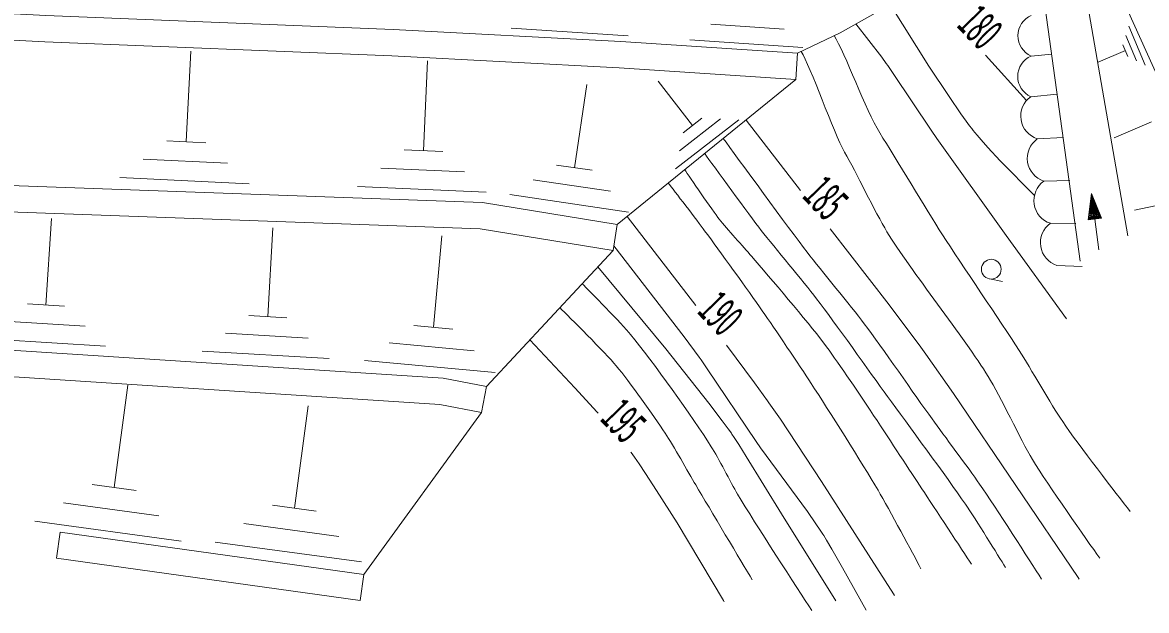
# Model space of a CAD drawing. Units: millimetres, scale not verified. Extents: x 40000 to 680000, y 20000 to 380000.
# Drawn here: x 286098 to 328674, y 244444 to 266738 of the extents above; entities that cross this region are included whole.
import ezdxf
from ezdxf.enums import TextEntityAlignment as Align

# ---------------------------------------------------------------- set-up
doc = ezdxf.new("R2010")
doc.units = ezdxf.units.MM
doc.header["$LTSCALE"] = 1000
doc.layers.add('M-BGD', color=7, linetype='Continuous', lineweight=13)
doc.styles.add('ＭＳ ゴシック', font='')
doc.styles.get('ＭＳ ゴシック').set_extended_font_data('MS Gothic')

msp = doc.modelspace()

# ---------------------------------------------------------------- linework, layer by layer
at = {"layer": 'M-BGD'}
for p, q in [((326158, 257692), (324378, 270670)), ((325974, 270117), (327966, 258643)), ((326646, 270130), (330676, 261157)), ((314954, 266486), (312169, 266675)), ((327999, 266592), (328621, 265118)), ((309034, 266230), (304604, 266522)), ((327891, 266242), (328292, 265283)), ((315660, 265790), (311373, 266085)), ((327776, 265887), (327962, 265449)), ((292474, 265644), (292304, 262219)), ((301438, 265283), (301291, 261875)), ((315393, 264574), (315459, 265572)), ((324131, 263779), (322575, 265493)), ((324299, 265465), (325083, 265531)), ((326841, 265232), (327872, 265670)), ((308628, 259082), (315393, 264574)), ((310175, 264513), (311476, 262837)), ((307471, 264382), (307008, 261233)), ((324289, 263923), (325291, 264015)), ((313232, 263044), (310837, 261183)), ((312537, 263081), (310979, 261869)), ((311835, 263114), (311117, 262555)), ((313503, 263040), (315568, 260368)), ((327450, 262365), (328856, 262975)), ((324537, 262324), (325527, 262382)), ((293040, 262179), (291567, 262254)), ((302018, 261842), (300558, 261904)), ((293862, 261400), (290675, 261560)), ((302842, 261072), (299672, 261214)), ((307681, 261134), (306329, 261333)), ((294680, 260621), (289783, 260866)), ((308369, 260344), (305443, 260775)), ((324785, 260724), (325763, 260749)), ((303662, 260303), (298785, 260519)), ((309057, 259550), (304556, 260213)), ((326589, 260248), (326459, 259256)), ((326575, 260145), (326628, 260152)), ((326579, 260171), (326618, 260176)), ((326582, 260196), (326608, 260200)), ((326585, 260222), (326599, 260224)), ((326871, 258116), (326589, 260248)), ((326589, 260248), (326972, 259324)), ((326515, 259683), (326807, 259722)), ((326518, 259709), (326797, 259746)), ((326521, 259734), (326787, 259770)), ((326525, 259760), (326777, 259793)), ((326528, 259786), (326767, 259817)), ((326532, 259811), (326757, 259841)), ((326535, 259837), (326747, 259865)), ((326538, 259863), (326737, 259889)), ((326542, 259888), (326728, 259913)), ((326545, 259914), (326718, 259937)), ((326548, 259940), (326708, 259961)), ((326552, 259965), (326698, 259985)), ((326555, 259991), (326688, 260009)), ((326558, 260017), (326678, 260033)), ((326562, 260042), (326668, 260056)), ((326565, 260068), (326658, 260080)), ((326568, 260094), (326648, 260104)), ((326572, 260119), (326638, 260128)), ((328215, 259621), (329924, 259979)), ((287192, 259308), (286987, 256022)), ((308998, 259383), (311606, 256004)), ((326459, 259256), (326972, 259324)), ((326461, 259272), (326966, 259339)), ((326464, 259298), (326956, 259363)), ((326468, 259324), (326946, 259387)), ((326471, 259349), (326936, 259411)), ((326474, 259375), (326926, 259435)), ((326478, 259401), (326916, 259459)), ((326481, 259426), (326906, 259483)), ((326484, 259452), (326896, 259507)), ((326488, 259478), (326886, 259531)), ((326491, 259503), (326876, 259554)), ((326495, 259529), (326866, 259578)), ((326498, 259555), (326857, 259602)), ((326501, 259580), (326847, 259626)), ((326505, 259606), (326837, 259650)), ((326508, 259632), (326827, 259674)), ((326511, 259657), (326817, 259698)), ((295586, 258955), (295396, 255585)), ((308467, 258095), (308628, 259082)), ((325032, 259124), (325998, 259116)), ((301978, 258647), (301663, 255184)), ((303674, 252938), (308467, 258095)), ((325278, 257524), (326234, 257483)), ((322723, 257015), (323214, 256921)), ((287692, 255978), (286283, 256066)), ((296116, 255543), (294671, 255628)), ((288468, 255223), (285419, 255413)), ((302403, 255113), (300917, 255251)), ((289244, 254468), (284550, 254760)), ((296915, 254774), (293788, 254953)), ((297714, 254004), (292899, 254279)), ((303202, 254292), (299986, 254590)), ((304002, 253471), (299048, 253925)), ((290094, 252994), (289571, 249112)), ((303486, 251956), (303674, 252938)), ((296920, 252206), (296397, 248325)), ((299030, 245814), (303486, 251956)), ((290399, 248999), (288738, 249227)), ((291259, 248039), (287656, 248529)), ((297226, 248212), (295564, 248440)), ((292112, 247076), (286569, 247827)), ((287527, 247421), (287388, 246431)), ((287527, 247421), (299030, 245814)), ((298085, 247252), (294482, 247742)), ((298938, 246288), (293395, 247039)), ((287388, 246431), (298892, 244824)), ((298892, 244824), (299030, 245814))]:
    msp.add_line(p, q, dxfattribs=at)
for points in [[(315459, 265572), (317065, 266348), (320755, 268433), (323829, 270058)], [(272684, 267634), (280939, 267315), (286986, 267008), (300138, 266476), (308764, 266013), (315459, 265572)], [(324425, 260172), (323131, 261493), (322665, 262000), (322409, 262287), (322257, 262462), (322168, 262569), (322107, 262643), (322051, 262714), (321972, 262817), (321845, 262990), (321637, 263280), (321195, 263925), (320432, 265079), (318959, 267418)], [(272645, 266635), (280894, 266316), (286940, 266009), (300091, 265477), (308704, 265015), (315393, 264574)], [(325646, 255497), (323363, 258657), (320734, 262338), (320515, 262652), (319078, 264803), (318870, 265105), (318814, 265184), (318642, 265419), (317665, 266687)], [(280696, 260736), (303528, 259915), (308628, 259082)], [(280660, 259737), (303429, 258918), (308467, 258095)], [(316694, 258909), (318920, 256028), (320119, 254428), (320317, 254157), (321367, 252670), (326079, 245694), (326123, 245629)], [(318054, 244453), (317162, 246063), (316755, 246771), (316549, 247118), (316446, 247285), (316408, 247345), (316316, 247487), (316150, 247733), (315827, 248193), (314053, 250615), (313888, 250848), (312036, 253604), (311799, 253945), (311728, 254046), (311160, 254817), (308496, 258275)], [(316909, 244813), (314844, 248105), (313515, 250286), (313227, 250743), (313060, 251000), (312971, 251131), (312950, 251162), (312831, 251331), (312604, 251642), (312095, 252309), (310464, 254362), (307889, 257473)], [(305319, 254708), (307020, 252892), (307863, 251964), (307900, 251922)], [(283690, 254444), (302031, 253254), (303674, 252938)], [(312759, 254504), (313826, 253080), (314320, 252400), (314373, 252324), (314806, 251700), (316368, 249338), (319092, 245075), (319127, 245019)], [(283625, 253446), (301903, 252260), (303486, 251956)], [(309138, 250451), (309148, 250438), (309275, 250262), (309458, 250002), (309701, 249642), (310119, 249000), (310890, 247767), (312647, 244824), (312673, 244779)]]:
    msp.add_lwpolyline(points, dxfattribs=at)
msp.add_circle((322794, 257384), 375, dxfattribs=at)
for centre, radius, start, end in [((324648, 266233), 844, 113.7303, 245.5512), ((324640, 264692), 845, 113.7996, 245.4889), ((324815, 263186), 905, 125.4668, 252.1579), ((325064, 261586), 906, 125.5267, 252.0574), ((325313, 259987), 907, 125.6112, 251.9308), ((325562, 258387), 908, 125.7219, 251.7767)]:
    msp.add_arc(centre, radius, start, end, dxfattribs=at)
for points, knots in [([(328051, 248203), (327562, 248834), (326095, 250728), (325498, 251607), (325056, 252259), (324275, 253634), (323852, 254299), (323145, 255409), (321654, 257580), (320946, 258689), (320336, 259644), (319171, 261587), (318570, 262548), (318027, 263414), (317255, 265594), (316842, 266240)], [0, 0, 0, 0, 1, 1, 1, 2, 2, 2, 3, 3, 3, 4, 4, 4, 5, 5, 5, 5]), ([(326899, 246434), (326409, 247127), (324939, 249206), (324355, 250172), (323893, 250935), (323139, 252562), (322673, 253322), (321800, 254744), (319714, 257379), (318843, 258803), (318398, 259530), (317666, 261080), (317240, 261820), (316818, 262554), (315937, 265102), (315596, 265638)], [0, 0, 0, 0, 1, 1, 1, 2, 2, 2, 3, 3, 3, 4, 4, 4, 5, 5, 5, 5]), ([(324694, 245638), (324261, 246317), (322961, 248355), (322352, 249239), (321918, 249868), (320997, 251088), (320550, 251708), (319903, 252606), (318651, 254432), (317985, 255315), (317463, 256007), (316347, 257337), (315819, 258024), (315158, 258885), (313123, 261684), (312644, 262342)], [0, 0, 0, 0, 1, 1, 1, 2, 2, 2, 3, 3, 3, 4, 4, 4, 5, 5, 5, 5]), ([(323333, 246077), (323052, 246530), (322210, 247888), (321812, 248476), (321108, 249516), (319603, 251533), (318866, 252552), (318194, 253480), (316874, 255355), (316178, 256264), (315671, 256926), (314591, 258197), (314082, 258856), (313659, 259406), (312243, 261347), (311938, 261770)], [0, 0, 0, 0, 1, 1, 1, 2, 2, 2, 3, 3, 3, 4, 4, 4, 5, 5, 5, 5]), ([(322042, 246200), (321691, 246737), (320637, 248349), (320164, 249062), (319244, 250446), (317448, 253247), (316454, 254575), (315812, 255433), (314408, 257059), (313713, 257877), (313412, 258231), (312778, 258912), (312492, 259278), (312240, 259602), (311356, 260901), (311184, 261157)], [0, 0, 0, 0, 1, 1, 1, 2, 2, 2, 3, 3, 3, 4, 4, 4, 5, 5, 5, 5]), ([(320130, 246029), (319830, 246590), (318931, 248272), (318504, 249003), (317901, 250032), (316623, 252049), (315974, 253050), (315522, 253746), (314593, 255124), (314119, 255806), (313585, 256574), (312492, 258093), (311935, 258844), (311670, 259201), (310764, 260387), (310560, 260651)], [0, 0, 0, 0, 1, 1, 1, 2, 2, 2, 3, 3, 3, 4, 4, 4, 5, 5, 5, 5]), ([(315994, 244444), (315459, 245267), (313852, 247736), (313183, 248860), (312920, 249301), (312459, 250222), (312185, 250655), (311485, 251758), (309967, 253902), (309133, 254906), (308806, 255300), (307569, 256563), (307296, 256835)], [0, 0, 0, 0, 1, 1, 1, 2, 2, 2, 3, 3, 3, 4, 4, 4, 4]), ([(313741, 245604), (313339, 246279), (312133, 248304), (311599, 249205), (311309, 249695), (310754, 250689), (310442, 251164), (310010, 251824), (309091, 253115), (308588, 253721), (308173, 254220), (306795, 255580), (306451, 255926)], [0, 0, 0, 0, 1, 1, 1, 2, 2, 2, 3, 3, 3, 4, 4, 4, 4])]:
    msp.add_open_spline(points, degree=3, knots=knots, dxfattribs=at)

# ---------------------------------------------------------------- texts
at = {"layer": 'M-BGD', "style": 'ＭＳ ゴシック', "width": 0.5}
for s, p in [('180', (321162, 266322)), ('185', (315313, 259842)), ('190', (311333, 255470)), ('195', (307657, 251398))]:
    msp.add_text(s, height=1320, rotation=314.107, dxfattribs=at).set_placement(p, align=Align.BOTTOM_LEFT)

doc.saveas('drawing.dxf')
